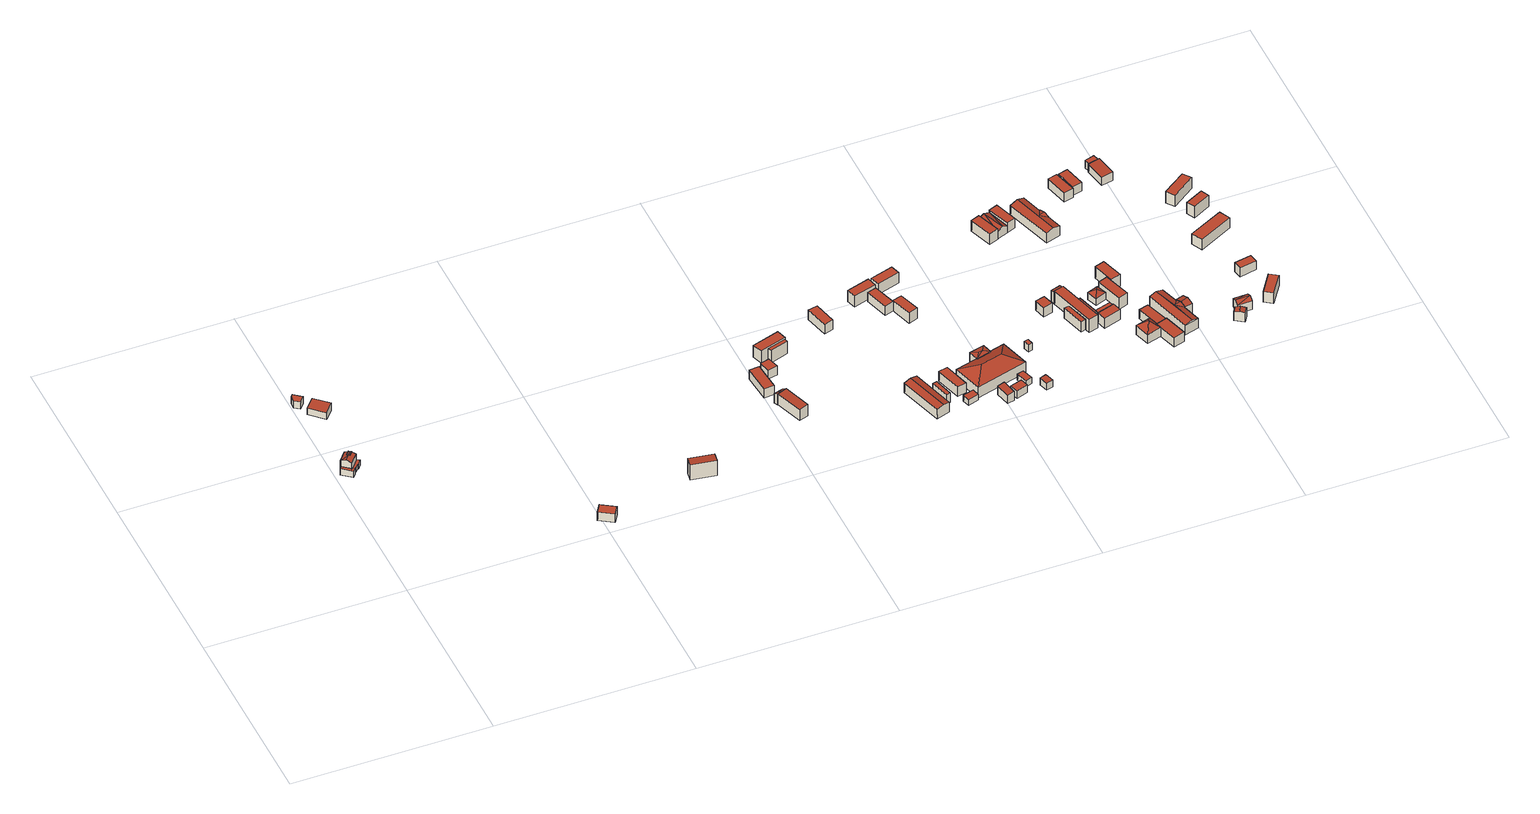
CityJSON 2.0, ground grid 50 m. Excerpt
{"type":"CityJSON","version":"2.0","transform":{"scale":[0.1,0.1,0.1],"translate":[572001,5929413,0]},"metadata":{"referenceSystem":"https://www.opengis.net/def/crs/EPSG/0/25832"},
"CityObjects":{
"building1":{"type":"Building","attributes":{"Grundfläche 2D":"2.402214","Grundhöhe NN":"0.548"},"geometry":[{"type":"Solid","lod":"3","boundaries":[[[[0,1,2,3,4,5]],[[1,0,6,7]],[[2,1,7,8]],[[3,2,8,9]],[[4,3,9,10]],[[5,4,10,11]],[[0,5,11,6]],[[11,10,9,8,7,6]]]],"semantics":{"surfaces":[{"type":"RoofSurface"},{"type":"WallSurface"},{"type":"GroundSurface"}],"values":[[0,1,1,1,1,1,1,2]]}}]},
"building2":{"type":"Building","attributes":{"Grundfläche 2D":"8.856141","Grundhöhe NN":"0.533"},"children":["building2-1"],"geometry":[{"type":"Solid","lod":"3","boundaries":[[[[12,13,14,15,16,17,18,19,20]],[[18,17,21]],[[22,21,17,23,24]],[[22,18,21]],[[25,18,22]],[[19,18,25]],[[26,14,13,12,20,11,10]],[[27,24,23,17,16,15,14,26,28]],[[22,24,27,29]],[[11,20,19,25,6]],[[25,22,29,6]],[[10,11,6,29,27,28,26]]]],"semantics":{"surfaces":[{"type":"RoofSurface"},{"type":"WallSurface"},{"type":"GroundSurface"}],"values":[[0,0,0,0,0,0,1,1,1,1,1,2]]}}]},
"building2-1":{"type":"BuildingInstallation","parents":["building2"],"geometry":[{"type":"MultiSurface","lod":"3","boundaries":[[[18,30,31,17,32,33,21]],[[16,17,23,32,17,31]],[[33,32,23,34]],[[34,21,33]],[[30,18,35]],[[31,30,35,16]]],"semantics":{"surfaces":[{"type":"RoofSurface"},{"type":"WallSurface"}],"values":[0,1,1,1,1,1]}}]},
"building3":{"type":"Building","attributes":{"Grundfläche 2D":"2.854047","Grundhöhe NN":"0.773"},"geometry":[{"type":"Solid","lod":"3","boundaries":[[[[36,37,38,39,40,41,42,43,44,45]],[[40,39,46,47]],[[48,41,40,47]],[[42,41,48,49]],[[43,42,49,50]],[[44,43,50,51]],[[45,44,51,52]],[[36,45,52,53]],[[37,36,53,54]],[[38,37,54,55]],[[39,38,55,46]],[[46,55,54,53,52,51,50,49,48,47]]]],"semantics":{"surfaces":[{"type":"RoofSurface"},{"type":"WallSurface"},{"type":"GroundSurface"}],"values":[[0,1,1,1,1,1,1,1,1,1,1,2]]}}]},
"building4":{"type":"Building","attributes":{"Grundfläche 2D":"4.436462","Grundhöhe NN":"0.066"},"geometry":[{"type":"Solid","lod":"3","boundaries":[[[[56,57,58,59,60]],[[61,62,60,59]],[[62,63,56,60]],[[63,64,57,56]],[[64,65,58,57]],[[65,61,59,58]],[[65,64,63,62,61]]]],"semantics":{"surfaces":[{"type":"RoofSurface"},{"type":"WallSurface"},{"type":"GroundSurface"}],"values":[[0,1,1,1,1,1,2]]}}]},
"building5":{"type":"Building","attributes":{"Grundfläche 2D":"14.204778","Grundhöhe NN":"0.091"},"geometry":[{"type":"Solid","lod":"3","boundaries":[[[[66,67,68,69]],[[70,71,69,68]],[[71,72,66,69]],[[72,73,67,66]],[[73,70,68,67]],[[73,72,71,70]]]],"semantics":{"surfaces":[{"type":"RoofSurface"},{"type":"WallSurface"},{"type":"GroundSurface"}],"values":[[0,1,1,1,1,2]]}}]},
"building6":{"type":"Building","attributes":{"Grundfläche 2D":"10.062338","Grundhöhe NN":"2.658"},"geometry":[{"type":"Solid","lod":"3","boundaries":[[[[74,75,76,77]],[[78,79,77,76]],[[79,80,74,77]],[[80,81,75,74]],[[81,78,76,75]],[[81,80,79,78]]]],"semantics":{"surfaces":[{"type":"RoofSurface"},{"type":"WallSurface"},{"type":"GroundSurface"}],"values":[[0,1,1,1,1,2]]}}]},
"building7":{"type":"Building","attributes":{"Grundfläche 2D":"15.903768","Grundhöhe NN":"1.070"},"geometry":[{"type":"Solid","lod":"3","boundaries":[[[[82,83,84,85]],[[86,87,85,84]],[[87,88,82,85]],[[88,89,83,82]],[[89,86,84,83]],[[89,88,87,86]]]],"semantics":{"surfaces":[{"type":"RoofSurface"},{"type":"WallSurface"},{"type":"GroundSurface"}],"values":[[0,1,1,1,1,2]]}}]},
"building8":{"type":"Building","attributes":{"Grundfläche 2D":"18.256676","Grundhöhe NN":"3.209"},"geometry":[{"type":"Solid","lod":"3","boundaries":[[[[90,91,92,93]],[[94,95,93,92]],[[95,96,90,93]],[[96,97,91,90]],[[97,94,92,91]],[[97,96,95,94]]]],"semantics":{"surfaces":[{"type":"RoofSurface"},{"type":"WallSurface"},{"type":"GroundSurface"}],"values":[[0,1,1,1,1,2]]}}]},
"building9":{"type":"Building","attributes":{"Grundfläche 2D":"2.691933","Grundhöhe NN":"2.799"},"geometry":[{"type":"Solid","lod":"3","boundaries":[[[[98,99,100]],[[101,99,98]],[[102,103,100,99]],[[103,104,98,100]],[[104,105,101,98]],[[105,102,99,101]],[[105,104,103,102]]]],"semantics":{"surfaces":[{"type":"RoofSurface"},{"type":"WallSurface"},{"type":"GroundSurface"}],"values":[[0,0,1,1,1,1,2]]}}]},
"building10":{"type":"Building","attributes":{"Grundfläche 2D":"19.009621","Grundhöhe NN":"3.021"},"geometry":[{"type":"Solid","lod":"3","boundaries":[[[[106,107,100,99]],[[108,109,99,100]],[[109,110,106,99]],[[110,111,107,106]],[[111,108,100,107]],[[111,110,109,108]]]],"semantics":{"surfaces":[{"type":"RoofSurface"},{"type":"WallSurface"},{"type":"GroundSurface"}],"values":[[0,1,1,1,1,2]]}}]},
"building11":{"type":"Building","attributes":{"Grundfläche 2D":"7.316981","Grundhöhe NN":"3.276"},"geometry":[{"type":"Solid","lod":"3","boundaries":[[[[112,113,114,115]],[[116,117,115,114]],[[117,118,112,115]],[[118,119,113,112]],[[119,116,114,113]],[[119,118,117,116]]]],"semantics":{"surfaces":[{"type":"RoofSurface"},{"type":"WallSurface"},{"type":"GroundSurface"}],"values":[[0,1,1,1,1,2]]}}]},
"building12":{"type":"Building","attributes":{"Grundfläche 2D":"18.334920","Grundhöhe NN":"3.299"},"geometry":[{"type":"Solid","lod":"3","boundaries":[[[[120,121,122,123]],[[121,120,124,125]],[[122,121,125,126]],[[123,122,126,127]],[[120,123,127,124]],[[125,124,127,126]]]],"semantics":{"surfaces":[{"type":"RoofSurface"},{"type":"WallSurface"},{"type":"GroundSurface"}],"values":[[0,1,1,1,1,2]]}}]},
"building13":{"type":"Building","attributes":{"Grundfläche 2D":"5.538998","Grundhöhe NN":"2.873"},"geometry":[{"type":"Solid","lod":"3","boundaries":[[[[128,129,130,131]],[[132,133,131,130]],[[133,134,128,131]],[[134,135,129,128]],[[135,132,130,129]],[[135,134,133,132]]]],"semantics":{"surfaces":[{"type":"RoofSurface"},{"type":"WallSurface"},{"type":"GroundSurface"}],"values":[[0,1,1,1,1,2]]}}]},
"building14":{"type":"Building","attributes":{"Grundfläche 2D":"14.432538","Grundhöhe NN":"3.101"},"geometry":[{"type":"Solid","lod":"3","boundaries":[[[[136,137,138,139]],[[140,141,139,138]],[[141,142,136,139]],[[142,143,137,136]],[[143,140,138,137]],[[143,142,141,140]]]],"semantics":{"surfaces":[{"type":"RoofSurface"},{"type":"WallSurface"},{"type":"GroundSurface"}],"values":[[0,1,1,1,1,2]]}}]},
"building15":{"type":"Building","attributes":{"Grundfläche 2D":"42.550269","Grundhöhe NN":"2.764"},"geometry":[{"type":"Solid","lod":"3","boundaries":[[[[144,145,146,147]],[[148,144,147,149]],[[149,147,146,150,151]],[[148,149,151,152]],[[145,144,148,152,153]],[[146,145,153,150]],[[151,150,153,152]]]],"semantics":{"surfaces":[{"type":"RoofSurface"},{"type":"WallSurface"},{"type":"GroundSurface"}],"values":[[0,0,1,1,1,1,2]]}}]},
"building16":{"type":"Building","attributes":{"Grundfläche 2D":"5.368684","Grundhöhe NN":"2.918"},"geometry":[{"type":"Solid","lod":"3","boundaries":[[[[154,155,156,157]],[[158,159,157,156]],[[159,160,154,157]],[[160,161,155,154]],[[161,158,156,155]],[[161,160,159,158]]]],"semantics":{"surfaces":[{"type":"RoofSurface"},{"type":"WallSurface"},{"type":"GroundSurface"}],"values":[[0,1,1,1,1,2]]}}]},
"building17":{"type":"Building","attributes":{"Grundfläche 2D":"16.486683","Grundhöhe NN":"2.919"},"geometry":[{"type":"Solid","lod":"3","boundaries":[[[[162,163,164,165]],[[166,167,165,164]],[[167,168,162,165]],[[168,169,163,162]],[[169,166,164,163]],[[169,168,167,166]]]],"semantics":{"surfaces":[{"type":"RoofSurface"},{"type":"WallSurface"},{"type":"GroundSurface"}],"values":[[0,1,1,1,1,2]]}}]},
"building18":{"type":"Building","attributes":{"Grundfläche 2D":"5.599100","Grundhöhe NN":"2.842"},"geometry":[{"type":"Solid","lod":"3","boundaries":[[[[170,171,172,173]],[[174,175,173,172]],[[175,176,170,173]],[[176,177,171,170]],[[177,174,172,171]],[[177,176,175,174]]]],"semantics":{"surfaces":[{"type":"RoofSurface"},{"type":"WallSurface"},{"type":"GroundSurface"}],"values":[[0,1,1,1,1,2]]}}]},
"building19":{"type":"Building","attributes":{"Grundfläche 2D":"14.817858","Grundhöhe NN":"3.031"},"geometry":[{"type":"Solid","lod":"3","boundaries":[[[[178,179,180,181]],[[182,183,181,180]],[[183,184,178,181]],[[184,185,179,178]],[[185,182,180,179]],[[185,184,183,182]]]],"semantics":{"surfaces":[{"type":"RoofSurface"},{"type":"WallSurface"},{"type":"GroundSurface"}],"values":[[0,1,1,1,1,2]]}}]},
"building20":{"type":"Building","attributes":{"Grundfläche 2D":"14.731803","Grundhöhe NN":"3.184"},"geometry":[{"type":"Solid","lod":"3","boundaries":[[[[186,187,188,189]],[[190,191,189,188]],[[191,192,186,189]],[[192,193,187,186]],[[193,190,188,187]],[[193,192,191,190]]]],"semantics":{"surfaces":[{"type":"RoofSurface"},{"type":"WallSurface"},{"type":"GroundSurface"}],"values":[[0,1,1,1,1,2]]}}]},
"building21":{"type":"Building","attributes":{"Grundfläche 2D":"6.969696","Grundhöhe NN":"2.836"},"geometry":[{"type":"Solid","lod":"3","boundaries":[[[[194,195,196,197]],[[198,199,197,196]],[[199,200,194,197]],[[200,201,195,194]],[[201,198,196,195]],[[201,200,199,198]]]],"semantics":{"surfaces":[{"type":"RoofSurface"},{"type":"WallSurface"},{"type":"GroundSurface"}],"values":[[0,1,1,1,1,2]]}}]},
"building22":{"type":"Building","attributes":{"Grundfläche 2D":"13.784593","Grundhöhe NN":"3.097"},"geometry":[{"type":"Solid","lod":"3","boundaries":[[[[202,203,204,205]],[[206,207,205,204]],[[207,208,202,205]],[[208,209,203,202]],[[209,206,204,203]],[[209,208,207,206]]]],"semantics":{"surfaces":[{"type":"RoofSurface"},{"type":"WallSurface"},{"type":"GroundSurface"}],"values":[[0,1,1,1,1,2]]}}]},
"building23":{"type":"Building","attributes":{"Grundfläche 2D":"106.838755","Grundhöhe NN":"2.864"},"geometry":[{"type":"Solid","lod":"3","boundaries":[[[[210,211,212,213,214,215,216,217]],[[211,210,218]],[[212,211,218,219]],[[212,219,213]],[[220,221,215,214]],[[221,222,216,215]],[[222,223,217,216]],[[223,224,210,217]],[[224,225,218,210]],[[225,226,219,218]],[[226,227,213,219]],[[227,220,214,213]],[[221,220,227,226,225,224,223,222]]]],"semantics":{"surfaces":[{"type":"RoofSurface"},{"type":"WallSurface"},{"type":"GroundSurface"}],"values":[[0,0,0,0,1,1,1,1,1,1,1,1,2]]}}]},
"building24":{"type":"Building","attributes":{"Grundfläche 2D":"11.087946","Grundhöhe NN":"2.969"},"geometry":[{"type":"Solid","lod":"3","boundaries":[[[[215,228,229]],[[229,230,231]],[[229,228,230]],[[232,228,215]],[[232,231,230,228]],[[215,229,233,234]],[[232,215,234,235]],[[231,232,235,236]],[[229,231,236,233]],[[235,234,233,236]]]],"semantics":{"surfaces":[{"type":"RoofSurface"},{"type":"WallSurface"},{"type":"GroundSurface"}],"values":[[0,0,0,0,0,1,1,1,1,2]]}}]},
"building25":{"type":"Building","attributes":{"Grundfläche 2D":"14.779622","Grundhöhe NN":"2.984"},"geometry":[{"type":"Solid","lod":"3","boundaries":[[[[237,238,239,240]],[[241,242,240,239]],[[242,243,237,240]],[[243,244,238,237]],[[244,241,239,238]],[[244,243,242,241]]]],"semantics":{"surfaces":[{"type":"RoofSurface"},{"type":"WallSurface"},{"type":"GroundSurface"}],"values":[[0,1,1,1,1,2]]}}]},
"building26":{"type":"Building","attributes":{"Grundfläche 2D":"6.695543","Grundhöhe NN":"2.775"},"geometry":[{"type":"Solid","lod":"3","boundaries":[[[[245,246,247,248]],[[249,250,248,247]],[[250,251,245,248]],[[251,252,246,245]],[[252,249,247,246]],[[252,251,250,249]]]],"semantics":{"surfaces":[{"type":"RoofSurface"},{"type":"WallSurface"},{"type":"GroundSurface"}],"values":[[0,1,1,1,1,2]]}}]},
"building27":{"type":"Building","attributes":{"Grundfläche 2D":"5.242150","Grundhöhe NN":"2.779"},"geometry":[{"type":"Solid","lod":"3","boundaries":[[[[253,254,255,256]],[[257,258,256,255]],[[258,259,253,256]],[[259,260,254,253]],[[260,257,255,254]],[[260,259,258,257]]]],"semantics":{"surfaces":[{"type":"RoofSurface"},{"type":"WallSurface"},{"type":"GroundSurface"}],"values":[[0,1,1,1,1,2]]}}]},
"building28":{"type":"Building","attributes":{"Grundfläche 2D":"3.790690","Grundhöhe NN":"2.770"},"geometry":[{"type":"Solid","lod":"3","boundaries":[[[[261,262,263,264]],[[265,266,264,263]],[[266,267,261,264]],[[267,268,262,261]],[[268,265,263,262]],[[268,267,266,265]]]],"semantics":{"surfaces":[{"type":"RoofSurface"},{"type":"WallSurface"},{"type":"GroundSurface"}],"values":[[0,1,1,1,1,2]]}}]},
"building29":{"type":"Building","attributes":{"Grundfläche 2D":"1.781574","Grundhöhe NN":"2.990"},"geometry":[{"type":"Solid","lod":"3","boundaries":[[[[269,270,271,272]],[[273,274,272,271]],[[274,275,269,272]],[[275,276,270,269]],[[276,273,271,270]],[[276,275,274,273]]]],"semantics":{"surfaces":[{"type":"RoofSurface"},{"type":"WallSurface"},{"type":"GroundSurface"}],"values":[[0,1,1,1,1,2]]}}]},
"building30":{"type":"Building","attributes":{"Grundfläche 2D":"7.087607","Grundhöhe NN":"3.099"},"geometry":[{"type":"Solid","lod":"3","boundaries":[[[[277,278,279,280]],[[281,282,280,279]],[[282,283,277,280]],[[283,284,278,277]],[[284,281,279,278]],[[284,283,282,281]]]],"semantics":{"surfaces":[{"type":"RoofSurface"},{"type":"WallSurface"},{"type":"GroundSurface"}],"values":[[0,1,1,1,1,2]]}}]},
"building31":{"type":"Building","attributes":{"Grundfläche 2D":"7.753134","Grundhöhe NN":"3.042"},"geometry":[{"type":"Solid","lod":"3","boundaries":[[[[285,286,287,288]],[[289,290,288,287]],[[290,291,285,288]],[[291,292,286,285]],[[292,289,287,286]],[[292,291,290,289]]]],"semantics":{"surfaces":[{"type":"RoofSurface"},{"type":"WallSurface"},{"type":"GroundSurface"}],"values":[[0,1,1,1,1,2]]}}]},
"building32":{"type":"Building","attributes":{"Grundfläche 2D":"30.749436","Grundhöhe NN":"3.033"},"geometry":[{"type":"Solid","lod":"3","boundaries":[[[[293,294,295,296]],[[293,296,297,298]],[[294,293,298,299]],[[295,294,299,300]],[[296,295,300,297]],[[299,298,297,300]]]],"semantics":{"surfaces":[{"type":"RoofSurface"},{"type":"WallSurface"},{"type":"GroundSurface"}],"values":[[0,1,1,1,1,2]]}}]},
"building33":{"type":"Building","attributes":{"Grundfläche 2D":"3.000900","Grundhöhe NN":"3.067"},"geometry":[{"type":"Solid","lod":"3","boundaries":[[[[301,302,303,304]],[[305,306,304,303]],[[306,307,301,304]],[[307,308,302,301]],[[308,305,303,302]],[[308,307,306,305]]]],"semantics":{"surfaces":[{"type":"RoofSurface"},{"type":"WallSurface"},{"type":"GroundSurface"}],"values":[[0,1,1,1,1,2]]}}]},
"building34":{"type":"Building","attributes":{"Grundfläche 2D":"14.548230","Grundhöhe NN":"3.042"},"geometry":[{"type":"Solid","lod":"3","boundaries":[[[[309,310,311,312]],[[313,314,312,311]],[[314,315,309,312]],[[315,316,310,309]],[[316,313,311,310]],[[316,315,314,313]]]],"semantics":{"surfaces":[{"type":"RoofSurface"},{"type":"WallSurface"},{"type":"GroundSurface"}],"values":[[0,1,1,1,1,2]]}}]},
"building35":{"type":"Building","attributes":{"Grundfläche 2D":"6.844973","Grundhöhe NN":"3.036"},"geometry":[{"type":"Solid","lod":"3","boundaries":[[[[317,318,319,320]],[[318,317,321,322]],[[319,318,322,323]],[[320,319,323,324]],[[317,320,324,321]],[[322,321,324,323]]]],"semantics":{"surfaces":[{"type":"RoofSurface"},{"type":"WallSurface"},{"type":"GroundSurface"}],"values":[[0,1,1,1,1,2]]}}]},
"building36":{"type":"Building","attributes":{"Grundfläche 2D":"18.771358","Grundhöhe NN":"3.112"},"geometry":[{"type":"Solid","lod":"3","boundaries":[[[[325,326,327]],[[328,326,325]],[[329,327,330]],[[325,327,329]],[[330,327,326,331,332]],[[329,330,332,333]],[[328,325,329,333,334]],[[326,328,334,331]],[[332,331,334,333]]]],"semantics":{"surfaces":[{"type":"RoofSurface"},{"type":"WallSurface"},{"type":"GroundSurface"}],"values":[[0,0,0,0,1,1,1,1,2]]}}]},
"building37":{"type":"Building","attributes":{"Grundfläche 2D":"4.512234","Grundhöhe NN":"3.032"},"geometry":[{"type":"Solid","lod":"3","boundaries":[[[[335,336,337,338]],[[339,340,338,337]],[[340,341,335,338]],[[341,342,336,335]],[[342,339,337,336]],[[342,341,340,339]]]],"semantics":{"surfaces":[{"type":"RoofSurface"},{"type":"WallSurface"},{"type":"GroundSurface"}],"values":[[0,1,1,1,1,2]]}}]},
"building38":{"type":"Building","attributes":{"Grundfläche 2D":"11.392830","Grundhöhe NN":"3.024"},"geometry":[{"type":"Solid","lod":"3","boundaries":[[[[343,344,345,346,347,348]],[[349,350,345,344]],[[350,351,346,345]],[[351,352,347,346]],[[352,339,342,349,344,343,348,347]],[[339,352,351,350,349,342]]]],"semantics":{"surfaces":[{"type":"RoofSurface"},{"type":"WallSurface"},{"type":"GroundSurface"}],"values":[[0,1,1,1,1,2]]}}]},
"building39":{"type":"Building","attributes":{"Grundfläche 2D":"14.442845","Grundhöhe NN":"3.102"},"geometry":[{"type":"Solid","lod":"3","boundaries":[[[[353,354,355,356]],[[357,331,356,355]],[[331,334,353,356]],[[334,358,354,353]],[[358,357,355,354]],[[358,334,331,357]]]],"semantics":{"surfaces":[{"type":"RoofSurface"},{"type":"WallSurface"},{"type":"GroundSurface"}],"values":[[0,1,1,1,1,2]]}}]},
"building40":{"type":"Building","attributes":{"Grundfläche 2D":"8.597044","Grundhöhe NN":"3.093"},"geometry":[{"type":"Solid","lod":"3","boundaries":[[[[359,360,361]],[[359,362,360]],[[359,361,363]],[[359,363,362]],[[364,365,361,360]],[[365,366,363,361]],[[366,367,362,363]],[[367,364,360,362]],[[367,366,365,364]]]],"semantics":{"surfaces":[{"type":"RoofSurface"},{"type":"WallSurface"},{"type":"GroundSurface"}],"values":[[0,0,0,0,1,1,1,1,2]]}}]},
"building41":{"type":"Building","attributes":{"Grundfläche 2D":"16.234256","Grundhöhe NN":"2.994"},"geometry":[{"type":"Solid","lod":"3","boundaries":[[[[368,369,370]],[[371,372,373,369,368]],[[368,370,374]],[[368,374,371]],[[375,376,370,369]],[[376,377,374,370]],[[377,378,371,374]],[[378,379,372,371]],[[379,380,373,372]],[[380,375,369,373]],[[380,379,378,377,376,375]]]],"semantics":{"surfaces":[{"type":"RoofSurface"},{"type":"WallSurface"},{"type":"GroundSurface"}],"values":[[0,0,0,0,1,1,1,1,1,1,2]]}}]},
"building42":{"type":"Building","attributes":{"Grundfläche 2D":"17.623914","Grundhöhe NN":"3.080"},"geometry":[{"type":"Solid","lod":"3","boundaries":[[[[381,382,383,384]],[[382,381,385,386]],[[383,382,386,387]],[[384,383,387,388]],[[381,384,388,385]],[[386,385,388,387]]]],"semantics":{"surfaces":[{"type":"RoofSurface"},{"type":"WallSurface"},{"type":"GroundSurface"}],"values":[[0,1,1,1,1,2]]}}]},
"building43":{"type":"Building","attributes":{"Grundfläche 2D":"15.246163","Grundhöhe NN":"3.028"},"geometry":[{"type":"Solid","lod":"3","boundaries":[[[[389,390,391,392]],[[390,389,393,394]],[[391,390,394,380]],[[392,391,380,395]],[[389,392,395,393]],[[394,393,395,380]]]],"semantics":{"surfaces":[{"type":"RoofSurface"},{"type":"WallSurface"},{"type":"GroundSurface"}],"values":[[0,1,1,1,1,2]]}}]},
"building44":{"type":"Building","attributes":{"Grundfläche 2D":"18.336006","Grundhöhe NN":"2.877"},"geometry":[{"type":"Solid","lod":"3","boundaries":[[[[396,397,392,391,398,399]],[[400,398,391,392,401,402]],[[392,397,403,401]],[[399,398,400,404]],[[396,399,404,405]],[[397,396,405,403]],[[404,400,402,401,403,405]]]],"semantics":{"surfaces":[{"type":"RoofSurface"},{"type":"WallSurface"},{"type":"GroundSurface"}],"values":[[0,1,1,1,1,1,2]]}}]},
"building45":{"type":"Building","attributes":{"Grundfläche 2D":"50.686070","Grundhöhe NN":"3.178"},"geometry":[{"type":"Solid","lod":"3","boundaries":[[[[406,407,408,409]],[[410,411,412,413]],[[414,411,410,415]],[[406,409,416,412,411,414,417]],[[416,409,408,418,419]],[[412,416,419,420]],[[413,412,420,421]],[[415,410,413,421,422]],[[414,415,422,423]],[[417,414,423,424]],[[407,406,417,424,425]],[[408,407,425,418]],[[420,419,418,425,424,423,422,421]]]],"semantics":{"surfaces":[{"type":"RoofSurface"},{"type":"WallSurface"},{"type":"GroundSurface"}],"values":[[0,0,0,0,1,1,1,1,1,1,1,1,2]]}}]},
"building46":{"type":"Building","attributes":{"Grundfläche 2D":"14.368064","Grundhöhe NN":"3.039"},"geometry":[{"type":"Solid","lod":"3","boundaries":[[[[426,427,428,429]],[[430,431,429,428]],[[431,432,426,429]],[[432,433,427,426]],[[433,430,428,427]],[[433,432,431,430]]]],"semantics":{"surfaces":[{"type":"RoofSurface"},{"type":"WallSurface"},{"type":"GroundSurface"}],"values":[[0,1,1,1,1,2]]}}]},
"building47":{"type":"Building","attributes":{"Grundfläche 2D":"48.419045","Grundhöhe NN":"2.898"},"geometry":[{"type":"Solid","lod":"3","boundaries":[[[[434,435,436,437]],[[438,434,439,440]],[[435,438,441,442]],[[443,435,442,444]],[[436,443,445]],[[435,443,436]],[[438,435,434]],[[439,434,437]],[[441,438,440]],[[439,437,446,447]],[[440,439,447,448]],[[441,440,448,449]],[[442,441,449,450]],[[444,442,450,451]],[[445,443,444,451,452]],[[436,445,452,453]],[[437,436,453,446]],[[447,446,453,452,451,450,449,448]]]],"semantics":{"surfaces":[{"type":"RoofSurface"},{"type":"WallSurface"},{"type":"GroundSurface"}],"values":[[0,0,0,0,0,0,0,1,1,1,1,1,1,1,1,1,1,2]]}}]},
"building48":{"type":"Building","attributes":{"Grundfläche 2D":"6.631572","Grundhöhe NN":"2.597"},"geometry":[{"type":"Solid","lod":"3","boundaries":[[[[454,455,456,457]],[[458,454,457,459]],[[459,457,456,460,461]],[[458,459,461,462]],[[455,454,458,462,463]],[[456,455,463,460]],[[461,460,463,462]]]],"semantics":{"surfaces":[{"type":"RoofSurface"},{"type":"WallSurface"},{"type":"GroundSurface"}],"values":[[0,0,1,1,1,1,2]]}}]},
"building49":{"type":"Building","attributes":{"Grundfläche 2D":"14.740746","Grundhöhe NN":"3.035"},"geometry":[{"type":"Solid","lod":"3","boundaries":[[[[464,465,466,467]],[[468,469,467,466]],[[469,470,464,467]],[[470,471,465,464]],[[471,468,466,465]],[[471,470,469,468]]]],"semantics":{"surfaces":[{"type":"RoofSurface"},{"type":"WallSurface"},{"type":"GroundSurface"}],"values":[[0,1,1,1,1,2]]}}]},
"building50":{"type":"Building","attributes":{"Grundfläche 2D":"13.844518","Grundhöhe NN":"3.178"},"geometry":[{"type":"Solid","lod":"3","boundaries":[[[[472,473,474,475]],[[476,477,475,474]],[[477,478,472,475]],[[478,479,473,472]],[[479,476,474,473]],[[479,478,477,476]]]],"semantics":{"surfaces":[{"type":"RoofSurface"},{"type":"WallSurface"},{"type":"GroundSurface"}],"values":[[0,1,1,1,1,2]]}}]},
"building51":{"type":"Building","attributes":{"Grundfläche 2D":"4.853350","Grundhöhe NN":"2.799"},"geometry":[{"type":"Solid","lod":"3","boundaries":[[[[480,481,482,483]],[[484,481,480,485]],[[483,482,486,487]],[[485,480,483,487,488]],[[484,485,488,489]],[[486,482,481,484,489]],[[488,487,486,489]]]],"semantics":{"surfaces":[{"type":"RoofSurface"},{"type":"WallSurface"},{"type":"GroundSurface"}],"values":[[0,0,1,1,1,1,2]]}}]},
"building52":{"type":"Building","attributes":{"Grundfläche 2D":"9.445994","Grundhöhe NN":"2.862"},"geometry":[{"type":"Solid","lod":"3","boundaries":[[[[490,491,492]],[[493,492,494]],[[490,492,493]],[[493,494,495]],[[494,492,491,496,497]],[[495,494,497,498]],[[490,493,495,498,499]],[[491,490,499,496]],[[497,496,499,498]]]],"semantics":{"surfaces":[{"type":"RoofSurface"},{"type":"WallSurface"},{"type":"GroundSurface"}],"values":[[0,0,0,0,1,1,1,1,2]]}}]},
"building53":{"type":"Building","attributes":{"Grundfläche 2D":"16.102960","Grundhöhe NN":"3.031"},"geometry":[{"type":"Solid","lod":"3","boundaries":[[[[500,501,502,503]],[[504,505,503,502]],[[505,506,500,503]],[[506,507,501,500]],[[507,504,502,501]],[[507,506,505,504]]]],"semantics":{"surfaces":[{"type":"RoofSurface"},{"type":"WallSurface"},{"type":"GroundSurface"}],"values":[[0,1,1,1,1,2]]}}]},
"building54":{"type":"Building","attributes":{"Grundfläche 2D":"3.304314","Grundhöhe NN":"2.919"},"geometry":[{"type":"Solid","lod":"3","boundaries":[[[[508,509,510,511]],[[512,513,511,510]],[[513,514,508,511]],[[514,515,509,508]],[[515,512,510,509]],[[515,514,513,512]]]],"semantics":{"surfaces":[{"type":"RoofSurface"},{"type":"WallSurface"},{"type":"GroundSurface"}],"values":[[0,1,1,1,1,2]]}}]},
"building55":{"type":"Building","attributes":{"Grundfläche 2D":"15.436038","Grundhöhe NN":"2.570"},"geometry":[{"type":"Solid","lod":"3","boundaries":[[[[516,517,518,519]],[[520,521,519,518]],[[521,522,516,519]],[[522,523,517,516]],[[523,520,518,517]],[[523,522,521,520]]]],"semantics":{"surfaces":[{"type":"RoofSurface"},{"type":"WallSurface"},{"type":"GroundSurface"}],"values":[[0,1,1,1,1,2]]}}]},
"building56":{"type":"Building","attributes":{"Grundfläche 2D":"9.607683","Grundhöhe NN":"2.785"},"geometry":[{"type":"Solid","lod":"3","boundaries":[[[[524,525,526,527]],[[528,529,527,526]],[[529,530,524,527]],[[530,531,525,524]],[[531,528,526,525]],[[531,530,529,528]]]],"semantics":{"surfaces":[{"type":"RoofSurface"},{"type":"WallSurface"},{"type":"GroundSurface"}],"values":[[0,1,1,1,1,2]]}}]},
"building57":{"type":"Building","attributes":{"Grundfläche 2D":"29.512991","Grundhöhe NN":"2.882"},"geometry":[{"type":"Solid","lod":"3","boundaries":[[[[532,533,534,535]],[[536,537,535,534]],[[537,538,532,535]],[[538,539,533,532]],[[539,536,534,533]],[[539,538,537,536]]]],"semantics":{"surfaces":[{"type":"RoofSurface"},{"type":"WallSurface"},{"type":"GroundSurface"}],"values":[[0,1,1,1,1,2]]}}]},
"building58":{"type":"Building","attributes":{"Grundfläche 2D":"17.669563","Grundhöhe NN":"2.848"},"geometry":[{"type":"Solid","lod":"3","boundaries":[[[[540,541,542,543]],[[544,545,543,542]],[[545,546,540,543]],[[546,547,541,540]],[[547,544,542,541]],[[547,546,545,544]]]],"semantics":{"surfaces":[{"type":"RoofSurface"},{"type":"WallSurface"},{"type":"GroundSurface"}],"values":[[0,1,1,1,1,2]]}}]},
"building59":{"type":"Building","attributes":{"Grundfläche 2D":"11.427495","Grundhöhe NN":"2.510"},"geometry":[{"type":"Solid","lod":"3","boundaries":[[[[548,549,550,551]],[[552,553,551,550]],[[553,554,548,551]],[[554,555,549,548]],[[555,552,550,549]],[[555,554,553,552]]]],"semantics":{"surfaces":[{"type":"RoofSurface"},{"type":"WallSurface"},{"type":"GroundSurface"}],"values":[[0,1,1,1,1,2]]}}]}
},
"vertices":[
[18,421,24],[13,416,24],[38,395,24],[44,403,24],[39,407,24],[37,405,24],[18,421,5],[13,416,5],[38,395,5],[44,403,5],[39,407,5],[37,405,5],
[39,407,41],[43,412,41],[58,430,41],[56,431,42],[50,436,45],[47,438,46],[39,428,46],[27,414,46],[37,405,41],[39,429,46],[16,422,41],[44,441,44],[36,447,41],[18,421,42],[58,430,5],[36,447,5],[56,431,5],[16,422,5],
[42,426,46],[50,436,46],[44,441,46],[36,431,46],[36,431,44],[42,426,45],
[56,431,22],[58,430,22],[39,407,22],[44,403,22],[48,408,22],[49,407,22],[56,415,22],[58,414,22],[67,426,22],[58,433,22],[44,403,8],[48,408,8],[49,407,8],[56,415,8],[58,414,8],[67,426,8],[58,433,8],[56,431,8],[58,430,8],[39,407,8],
[20,660,22],[32,675,22],[12,691,22],[7,686,22],[7,670,22],[7,686,1],[7,670,1],[20,660,1],[32,675,1],[12,691,1],
[60,604,21],[81,627,25],[47,659,25],[26,638,21],[47,659,1],[26,638,1],[60,604,1],[81,627,1],
[492,44,53],[479,23,53],[513,1,53],[527,22,53],[513,1,27],[527,22,27],[492,44,27],[479,23,27],
[737,108,55],[733,83,57],[795,73,57],[799,98,55],[795,73,11],[799,98,11],[737,108,11],[733,83,11],
[981,325,59],[987,252,59],[1012,254,59],[1006,327,59],[1012,254,32],[1006,327,32],[981,325,32],[987,252,32],
[1027,240,56],[1007,222,62],[1031,230,64],[1003,232,56],[1007,222,28],[1031,230,28],[1027,240,28],[1003,232,28],
[1031,152,62],[1055,160,64],[1031,230,30],[1007,222,30],[1031,152,30],[1055,160,30],
[1013,335,60],[1020,306,60],[1044,312,60],[1036,341,60],[1044,312,33],[1036,341,33],[1013,335,33],[1020,306,33],
[1018,388,69],[1026,363,69],[1094,384,69],[1087,409,69],[1018,388,33],[1026,363,33],[1094,384,33],[1087,409,33],
[1095,373,66],[1092,384,66],[1045,369,66],[1049,359,66],[1045,369,29],[1049,359,29],[1095,373,29],[1092,384,29],
[1198,400,60],[1221,406,60],[1207,464,60],[1183,459,60],[1207,464,31],[1183,459,31],[1198,400,31],[1221,406,31],
[1339,43,62],[1356,49,57],[1323,160,57],[1306,154,62],[1321,38,57],[1288,149,57],[1323,160,28],[1288,149,28],[1321,38,28],[1356,49,28],
[1357,125,57],[1346,122,57],[1360,74,57],[1370,77,57],[1360,74,29],[1370,77,29],[1357,125,29],[1346,122,29],
[1393,88,58],[1416,94,57],[1398,160,57],[1375,154,58],[1398,160,29],[1375,154,29],[1393,88,29],[1416,94,29],
[1405,52,45],[1432,60,45],[1427,79,45],[1400,71,45],[1427,79,28],[1400,71,28],[1405,52,28],[1432,60,28],
[1290,482,63],[1297,458,63],[1355,475,63],[1348,499,63],[1355,475,30],[1348,499,30],[1290,482,30],[1297,458,30],
[1353,468,60],[1330,461,60],[1348,402,60],[1371,410,60],[1348,402,32],[1371,410,32],[1353,468,32],[1330,461,32],
[1489,23,53],[1506,27,55],[1498,65,55],[1480,61,53],[1498,65,28],[1480,61,28],[1489,23,28],[1506,27,28],
[1412,366,62],[1395,419,62],[1371,412,62],[1388,358,62],[1371,412,31],[1388,358,31],[1412,366,31],[1395,419,31],
[1412,142,60],[1462,115,81],[1518,131,80],[1545,180,60],[1506,169,60],[1507,164,63],[1469,153,62],[1468,158,60],[1434,66,60],[1567,104,60],[1506,169,29],[1507,164,29],[1469,153,29],[1468,158,29],[1412,142,29],[1434,66,29],[1567,104,29],[1545,180,29],
[1490,172,66],[1469,153,63],[1479,170,66],[1462,180,63],[1500,190,63],[1469,153,30],[1507,164,30],[1500,190,30],[1462,180,30],
[1420,494,62],[1413,517,62],[1355,500,62],[1362,476,62],[1355,500,30],[1362,476,30],[1420,494,30],[1413,517,30],
[1544,41,51],[1538,61,51],[1508,52,51],[1515,31,51],[1508,52,28],[1515,31,28],[1544,41,28],[1538,61,28],
[1540,88,46],[1549,59,46],[1566,65,46],[1556,93,46],[1566,65,28],[1556,93,28],[1540,88,28],[1549,59,28],
[1588,30,49],[1604,35,50],[1597,57,50],[1581,53,49],[1597,57,28],[1581,53,28],[1588,30,28],[1604,35,28],
[1606,182,51],[1595,179,51],[1600,163,51],[1610,166,51],[1600,163,30],[1610,166,30],[1606,182,30],[1595,179,30],
[1670,287,59],[1677,258,59],[1701,265,59],[1693,293,59],[1701,265,31],[1693,293,31],[1670,287,31],[1677,258,31],
[1719,238,60],[1736,180,60],[1748,183,60],[1732,241,60],[1748,183,30],[1732,241,30],[1719,238,30],[1736,180,30],
[1717,290,70],[1752,170,70],[1776,177,70],[1741,297,70],[1741,297,30],[1717,290,30],[1752,170,30],[1776,177,30],
[1738,309,63],[1714,302,63],[1717,290,67],[1741,297,67],[1717,290,31],[1741,297,31],[1738,309,31],[1714,302,31],
[1663,600,62],[1641,592,62],[1661,534,62],[1684,542,62],[1661,534,30],[1684,542,30],[1663,600,30],[1641,592,30],
[1771,194,60],[1782,198,60],[1765,255,60],[1754,251,60],[1771,194,30],[1782,198,30],[1765,255,30],[1754,251,30],
[1699,548,60],[1693,610,53],[1677,604,60],[1712,553,53],[1684,542,53],[1663,600,53],[1693,610,31],[1663,600,31],[1684,542,31],[1712,553,31],
[1781,205,59],[1784,194,59],[1825,207,59],[1822,217,59],[1825,207,30],[1822,217,30],[1781,205,30],[1784,194,30],
[1784,194,60],[1783,194,60],[1790,170,60],[1834,184,60],[1827,208,60],[1825,207,60],[1783,194,30],[1790,170,30],[1834,184,30],[1827,208,30],
[1712,553,61],[1735,561,61],[1715,618,61],[1693,610,61],[1715,618,31],[1735,561,31],
[1811,266,62],[1802,247,52],[1830,258,52],[1792,274,52],[1820,285,52],[1802,247,31],[1830,258,31],[1820,285,31],[1792,274,31],
[1872,109,76],[1886,135,57],[1847,123,57],[1896,95,57],[1891,110,58],[1894,111,55],[1859,84,57],[1886,135,30],[1847,123,30],[1859,84,30],[1896,95,30],[1891,110,30],[1894,111,30],
[1846,291,66],[1823,283,66],[1845,215,66],[1868,223,66],[1846,291,31],[1823,283,31],[1845,215,31],[1868,223,31],
[1899,177,57],[1875,170,57],[1894,111,57],[1918,119,57],[1899,177,30],[1875,170,30],[1918,119,30],
[1938,60,57],[1920,119,57],[1891,110,57],[1910,51,57],[1891,110,29],[1918,119,29],[1894,111,29],[1920,119,29],[1910,51,29],[1938,60,29],
[1762,612,66],[1743,606,60],[1781,486,60],[1800,492,66],[1803,551,64],[1788,546,64],[1807,537,60],[1808,537,60],[1797,565,60],[1799,566,60],[1819,498,60],[1781,618,60],[1781,486,32],[1819,498,32],[1807,537,32],[1808,537,32],[1799,566,32],[1797,565,32],[1781,618,32],[1743,606,32],
[1853,281,65],[1878,289,65],[1861,343,65],[1837,335,65],[1861,343,30],[1837,335,30],[1853,281,30],[1878,289,30],
[1931,205,64],[1952,147,63],[1963,165,58],[1949,210,58],[1968,84,64],[1913,200,58],[1949,78,58],[1985,89,58],[1971,137,58],[1969,152,63],[1973,138,58],[1964,166,58],[1949,210,29],[1913,200,29],[1949,78,29],[1985,89,29],[1971,137,29],[1973,138,29],[1964,166,29],[1963,165,29],
[1989,158,63],[1984,174,58],[1965,168,58],[1970,152,63],[1993,142,58],[1974,137,58],[1965,168,26],[1974,137,26],[1993,142,26],[1984,174,26],
[1881,664,58],[1858,658,58],[1873,600,58],[1897,606,58],[1873,600,30],[1897,606,30],[1881,664,30],[1858,658,30],
[1899,611,58],[1923,617,58],[1910,670,58],[1886,664,58],[1910,670,32],[1886,664,32],[1899,611,32],[1923,617,32],
[2081,75,58],[2090,91,58],[2079,97,54],[2070,82,54],[2102,84,54],[2092,68,54],[2079,97,28],[2070,82,28],[2092,68,28],[2102,84,28],
[2087,99,54],[2123,99,54],[2123,112,60],[2087,112,60],[2123,126,54],[2087,125,54],[2123,99,29],[2123,126,29],[2087,125,29],[2087,99,29],
[1963,672,54],[1973,618,54],[2002,624,57],[1992,677,57],[2002,624,30],[1992,677,30],[1963,672,30],[1973,618,30],
[1990,683,52],[1986,696,52],[1962,689,52],[1966,676,52],[1962,689,29],[1966,676,29],[1990,683,29],[1986,696,29],
[2157,116,57],[2177,102,57],[2212,153,57],[2191,167,57],[2212,153,26],[2191,167,26],[2157,116,26],[2177,102,26],
[2180,243,54],[2137,235,54],[2141,213,54],[2184,222,54],[2141,213,28],[2184,222,28],[2180,243,28],[2137,235,28],
[2170,400,60],[2083,357,60],[2097,330,60],[2184,373,60],[2097,330,29],[2184,373,29],[2170,400,29],[2083,357,29],
[2142,551,62],[2084,510,62],[2099,490,62],[2157,531,62],[2099,490,28],[2157,531,28],[2142,551,28],[2084,510,28],
[2126,440,59],[2170,463,59],[2160,483,59],[2115,460,59],[2160,483,25],[2115,460,25],[2126,440,25],[2170,463,25]
]}
